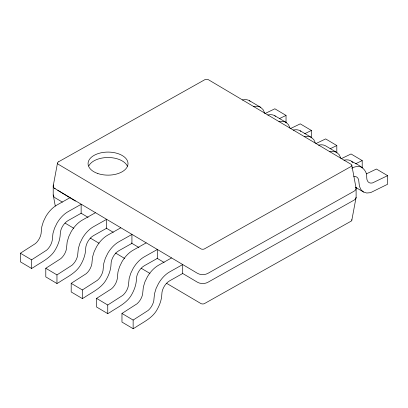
<?xml version="1.0" encoding="UTF-8"?>
<svg xmlns="http://www.w3.org/2000/svg" width="408" height="408" viewBox="0 0 408 408"><rect width="100%" height="100%" fill="white"/><g stroke="black" fill="none" stroke-linecap="round" stroke-linejoin="round"><path stroke-width="0.61" d="M57.477 163.139L53.208 185.997L53.208 194.917L55.289 206.071M351.839 220.121L356.108 197.263L356.108 188.348L351.839 165.419M31.569 268.459L31.569 259.845L46.64 250.17A10.924 6.39 -59.3 0 0 52.443 238.298L52.974 233.381L54.539 228.2L57.028 223.105A21.848 12.781 -59.3 0 1 68.095 211.66L81.141 204.326L81.141 213.246L68.095 220.58A10.924 6.39 -59.3 0 0 60.267 233.896C60.098 239.277 58.288 244.418 55.682 249.089C51.026 257.968 41.494 261.951 33.599 267.317L31.569 268.459L20.4 261.834L20.4 253.22L35.471 243.545A10.924 6.39 -59.3 0 0 41.269 231.673L41.805 226.756L43.37 221.575L45.854 216.48A21.848 12.781 -59.3 0 1 56.926 205.035L69.972 197.701M56.962 283.514L56.962 274.9L72.032 265.231A10.924 6.39 -59.3 0 0 77.836 253.353L78.367 248.436L79.932 243.255L82.421 238.165A21.848 12.781 -59.3 0 1 93.488 226.721L106.534 219.387L106.534 228.307L93.488 235.635A10.924 6.39 -59.3 0 0 85.66 248.957C85.491 254.337 83.681 259.478 81.075 264.144C76.418 273.023 66.886 277.012 58.987 282.377L56.962 283.514L45.793 276.889L45.793 268.275L60.863 258.606A10.924 6.39 -59.3 0 0 66.662 246.728L67.198 241.811L68.763 236.635L71.247 231.54A21.848 12.781 -59.3 0 1 82.319 220.096L95.36 212.762M82.355 298.574L82.355 289.96L97.425 280.291A10.924 6.39 -59.3 0 0 103.224 268.413L103.76 263.497L105.325 258.315L107.809 253.225A21.848 12.781 -59.3 0 1 118.881 241.776L131.927 234.447L131.927 243.367L118.881 250.696A10.924 6.39 -59.3 0 0 111.052 264.017C110.879 269.397 109.074 274.538 106.468 279.205C101.811 288.084 92.274 292.067 84.379 297.437L82.355 298.574L71.186 291.95L71.186 283.336L86.256 273.666A10.924 6.39 -59.3 0 0 92.055 261.788L92.591 256.872L94.151 251.69L96.64 246.6A21.848 12.781 -59.3 0 1 107.707 235.151L120.753 227.822M107.748 313.635L107.748 305.021L122.818 295.346A10.924 6.39 -59.3 0 0 128.617 283.473L129.152 278.557L130.713 273.375L133.202 268.28A21.848 12.781 -59.3 0 1 144.274 256.836L157.315 249.502L157.315 258.422L144.274 265.756A10.924 6.39 -59.3 0 0 136.445 279.072C136.272 284.452 134.467 289.593 131.861 294.265C127.199 303.144 117.667 307.127 109.772 312.497L107.748 313.635L96.574 307.01L96.574 298.396L111.644 288.721A10.924 6.39 -59.3 0 0 117.448 276.848L117.983 271.932L119.544 266.75L122.033 261.655A21.848 12.781 -59.3 0 1 133.1 250.211L146.146 242.882M133.141 328.695L133.141 320.076L148.211 310.406A10.924 6.39 -59.3 0 0 154.01 298.534L154.545 293.617L156.106 288.436L158.595 283.341A21.848 12.781 -59.3 0 1 169.662 271.896L182.708 264.562L182.708 273.482L169.662 280.816A10.924 6.39 -59.3 0 0 161.838 294.132C161.665 299.513 159.854 304.654 157.253 309.32C152.592 318.199 143.06 322.187 135.165 327.553L133.141 328.695L121.967 322.07L121.967 313.451L137.037 303.781A10.924 6.39 -59.3 0 0 142.841 291.909L143.371 286.992L144.937 281.811L147.426 276.716A21.848 12.781 -59.3 0 1 158.493 265.271L171.539 257.938M264.812 113.638L274.859 108.793L286.034 115.418L286.034 122.803M279.332 118.646L286.034 115.418M290.205 128.698L300.252 123.853L311.426 130.473L311.426 137.858M304.725 133.707L311.426 130.473M316.154 143.489L325.645 138.909L336.814 145.534L336.814 152.918M330.118 148.767L336.814 145.534M341.547 158.544L351.038 153.969L362.207 160.594L362.207 167.979M355.511 163.822L362.207 160.594M366.384 173.874L376.431 169.029L387.6 175.654L387.6 184.268L370.505 192.673L366.731 193.015L363.487 192.005L355.506 187.272M387.6 175.654L372.53 182.922A10.924 6.39 -59.3 0 1 366.731 177.567C367.496 168.178 357.474 164.847 350.972 160.905A21.848 12.781 -59.3 0 0 343.954 160.232M242.388 100.001A21.848 12.781 -59.3 0 1 249.405 100.669L260.574 107.294L263.063 109.594L264.629 113.016M267.781 115.056A21.848 12.781 -59.3 0 1 274.798 115.729L285.967 122.354L288.456 124.649L290.017 128.076M293.173 130.116A21.848 12.781 -59.3 0 1 300.191 130.79L311.36 137.414L313.849 139.709L315.41 143.131M340.802 158.192L339.237 154.77L336.753 152.475L325.579 145.85A21.848 12.781 -59.3 0 0 318.561 145.177M62.383 202.123L55.274 197.906A7.283 4.202 0 0 1 53.208 194.917M80.983 213.154L88.097 217.372M106.151 228.077L113.261 232.295M131.315 243L138.97 247.544M157.024 258.249L164.133 262.466M182.187 273.171L197.508 282.26A7.283 4.202 0 0 0 207.805 282.336L353.904 200.221A7.283 4.202 0 0 0 356.108 197.263M65.071 223.105L73.833 228.302M90.265 238.048L99.027 243.244M115.459 252.986L124.766 258.509M141.199 268.255L149.96 273.447M166.388 283.193L201.18 303.71A3.014 1.739 0 0 0 204.194 303.736L351.416 220.988A3.014 1.739 0 0 0 351.747 219.672M20.4 253.22L31.569 259.845M45.793 268.275L56.962 274.9M71.186 283.336L82.355 289.96M96.574 298.396L107.748 305.021M121.967 313.451L133.141 320.076M53.484 184.911A7.283 4.202 0 0 0 54.137 188.108L55.182 188.746M57.788 190.337L75.403 201.103M54.137 188.108L197.508 273.34A7.283 4.202 0 0 0 207.805 273.416L353.904 191.301A7.283 4.202 0 0 0 355.883 187.257M351.645 161.527L353.007 162.782M300.191 130.79L300.859 131.407M363.487 192.005L360.998 189.705L359.433 186.283L358.902 181.968A10.924 6.39 -59.3 0 0 353.751 176.48M274.798 115.729L275.466 116.351M249.405 100.669L250.079 101.291M329.735 151.802A21.848 12.781 -59.3 0 1 336.753 152.475M304.343 136.741A21.848 12.781 -59.3 0 1 311.36 137.414M351.655 168.213A21.848 12.781 -59.3 0 1 362.146 167.53M278.95 121.681A21.848 12.781 -59.3 0 1 285.967 122.354M253.557 106.626A21.848 12.781 -59.3 0 1 260.574 107.294M88.811 165.913A19.977 11.531 0 0 1 108.304 157.519A19.977 11.531 0 0 1 127.398 166.214M58.563 161.792L57.9 162.272A3.014 1.739 0 0 0 57.865 164.011L201.18 249.007A3.014 1.739 0 0 0 204.194 249.033L351.416 166.286A3.014 1.739 0 0 0 351.456 164.546L208.136 79.55A3.014 1.739 0 0 0 205.122 79.529L58.563 161.792M97.818 173.522A19.977 11.531 0 0 0 128.01 163.766A19.977 11.531 0 0 0 98.282 153.551A19.977 11.531 0 0 0 97.818 173.522"/></g></svg>
